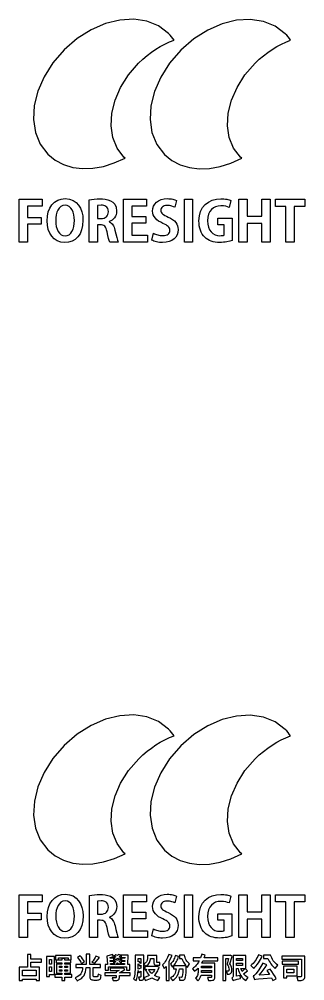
# Model space of a CAD drawing. Extents: x -180 to 158, y -77 to 92.
# Drawn here: x 113.1 to 158.1, y -67.5 to 83.9 of the extents above; entities that cross this region are included whole.
import ezdxf

# ---------------------------------------------------------------- set-up
doc = ezdxf.new("R2010")
doc.units = 0
doc.layers.add('LAYER_1', color=7, linetype='CONTINUOUS')

msp = doc.modelspace()

# ---------------------------------------------------------------- linework, layer by layer
at = {"layer": 'LAYER_1', "color": 250}
for points in [[(129.582, 62.2126), (128.4967, 63.6446), (127.8236, 65.3147), (127.553, 67.1636), (127.6756, 69.1319), (128.1818, 71.1601), (129.0621, 73.1888), (130.3071, 75.1588), (131.9071, 77.0106), (132.5552, 77.6246), (133.2231, 78.1935), (133.9083, 78.7167), (134.6082, 79.1941), (135.32, 79.6249), (136.0412, 80.009), (136.7691, 80.3457), (137.5012, 80.6347), (137.3023, 80.9094), (137.0924, 81.1741), (136.8699, 81.4299), (136.6335, 81.6779), (135.041, 82.8813), (133.1831, 83.6284), (131.126, 83.9296), (128.936, 83.7949), (126.6792, 83.2346), (124.4219, 82.259), (122.2304, 80.8782), (120.1709, 79.1025), (118.3913, 77.0435), (117.0071, 74.8531), (116.0285, 72.5974), (115.4661, 70.3425), (115.3302, 68.1545), (115.6311, 66.0995), (116.3792, 64.2436), (117.585, 62.6529), (118.7491, 61.7103), (120.0702, 61.0241), (121.5208, 60.59), (123.0735, 60.4037), (124.7008, 60.4609), (126.3754, 60.7573), (128.0699, 61.2884), (129.7568, 62.05), (129.582, 62.2126)], [(147.9408, 62.2079), (146.8548, 63.6394), (146.181, 65.3096), (145.9099, 67.1589), (146.0321, 69.1278), (146.5382, 71.1568), (147.4187, 73.1862), (148.6643, 75.1566), (150.2656, 77.0084), (150.9105, 77.6213), (151.5767, 78.189), (152.261, 78.7112), (152.9605, 79.1878), (153.6721, 79.6184), (154.3927, 80.0029), (155.1194, 80.3408), (155.8491, 80.632), (155.6578, 80.8977), (155.4556, 81.1546), (155.241, 81.4022), (155.0123, 81.6403), (153.4197, 82.8442), (151.5616, 83.5914), (149.5041, 83.8921), (147.3136, 83.7569), (145.0562, 83.196), (142.7983, 82.2198), (140.6059, 80.8388), (138.5454, 79.0633), (136.7673, 77.0069), (135.3841, 74.818), (134.4063, 72.5631), (133.8442, 70.3083), (133.7081, 68.12), (134.0084, 66.0646), (134.7555, 64.2084), (135.9596, 62.6176), (137.124, 61.6728), (138.4465, 60.9856), (139.8995, 60.5515), (141.455, 60.3661), (143.0852, 60.4248), (144.7623, 60.723), (146.4586, 61.2563), (148.1461, 62.0201), (147.9408, 62.2079)], [(113.086, 48.8418), (113.086, 55.5732), (116.7047, 55.5732), (116.7047, 54.489), (114.3869, 54.489), (114.3869, 52.7107), (116.5474, 52.7107), (116.5474, 51.6514), (114.3869, 51.6514), (114.3869, 48.8418), (113.086, 48.8418)], [(123.1361, 52.2919), (123.0815, 51.4658), (122.9231, 50.7479), (122.6695, 50.1388), (122.3288, 49.639), (121.9095, 49.2493), (121.42, 48.9702), (120.8685, 48.8023), (120.2634, 48.7462), (119.6319, 48.814), (119.0754, 49.0093), (118.5969, 49.3201), (118.1991, 49.7345), (117.8848, 50.2404), (117.6568, 50.8258), (117.518, 51.4788), (117.4711, 52.1873), (117.5225, 52.9148), (117.673, 53.5813), (117.9173, 54.1757), (118.2497, 54.6869), (118.6649, 55.1038), (119.1574, 55.4153), (119.7218, 55.6103), (120.3525, 55.6778), (121.0091, 55.6059), (121.5766, 55.401), (122.0552, 55.0795), (122.4457, 54.6576), (122.7485, 54.1516), (122.9642, 53.5778), (123.0932, 52.9525), (123.1361, 52.2919)], [(118.8318, 52.2119), (118.8318, 52.2119), (118.8559, 51.7289), (118.9278, 51.278), (119.0463, 50.8691), (119.2107, 50.5123), (119.42, 50.2174), (119.6732, 49.9944), (119.9695, 49.8533), (120.308, 49.8041), (120.6483, 49.8531), (120.9445, 49.9937), (121.1963, 50.2165), (121.4031, 50.5124), (121.5647, 50.8717), (121.6805, 51.2852), (121.7503, 51.7435), (121.7737, 52.2373), (121.7518, 52.6947), (121.6856, 53.1312), (121.5743, 53.5345), (121.4172, 53.8922), (121.2136, 54.192), (120.9628, 54.4214), (120.6639, 54.5681), (120.3164, 54.6198), (119.9604, 54.567), (119.655, 54.4174), (119.3994, 54.1838), (119.1924, 53.8794), (119.0332, 53.5169), (118.9206, 53.1096), (118.8538, 52.6702), (118.8318, 52.2119)], [(127.2833, 52.0191), (127.4515, 51.9377), (127.6012, 51.8313), (127.7336, 51.7005), (127.8499, 51.5458), (127.9514, 51.3677), (128.0393, 51.1666), (128.1149, 50.9432), (128.1792, 50.6979), (128.3201, 50.1071), (128.4521, 49.5655), (128.5726, 49.1261), (128.6788, 48.8418), (127.3437, 48.8418), (127.2604, 49.0582), (127.1576, 49.4061), (127.043, 49.8701), (126.9247, 50.4347), (126.8533, 50.7331), (126.77, 50.979), (126.6721, 51.1764), (126.5566, 51.329), (126.4205, 51.441), (126.261, 51.516), (126.0752, 51.5582), (125.8602, 51.5714), (125.4214, 51.5714), (125.4214, 48.8418), (124.1294, 48.8418), (124.1294, 55.4879), (124.498, 55.543), (124.9208, 55.5875), (125.3827, 55.6172), (125.8689, 55.628), (126.2241, 55.62), (126.6304, 55.5834), (127.0574, 55.4996), (127.4749, 55.3498), (127.8524, 55.1155), (128.1596, 54.7778), (128.3662, 54.3182), (128.4418, 53.7179), (128.418, 53.4203), (128.3497, 53.1448), (128.242, 52.8928), (128.0997, 52.6661), (127.9278, 52.4664), (127.7311, 52.2953), (127.5146, 52.1545), (127.2833, 52.0456), (127.2833, 52.0191)], [(125.9561, 52.5367), (125.9561, 52.5367), (126.2189, 52.5563), (126.4526, 52.6135), (126.6555, 52.7057), (126.8257, 52.8305), (126.9613, 52.9852), (127.0604, 53.1675), (127.1213, 53.3748), (127.142, 53.6046), (127.1132, 53.8981), (127.0331, 54.1321), (126.9114, 54.3129), (126.7579, 54.4468), (126.582, 54.54), (126.3935, 54.5988), (126.2021, 54.6295), (126.0173, 54.6383), (125.4214, 54.5856), (125.4214, 52.5367), (125.9561, 52.5367)], [(133.3005, 48.8418), (129.5251, 48.8418), (129.5251, 55.5732), (133.1623, 55.5732), (133.1623, 54.489), (130.8232, 54.489), (130.8232, 52.859), (133.0288, 52.859), (133.0288, 51.7996), (130.8232, 51.7996), (130.8232, 49.9285), (133.3005, 49.9285), (133.3005, 48.8418)], [(137.5978, 54.3041), (137.3873, 54.4015), (137.1142, 54.4955), (136.9553, 54.535), (136.7821, 54.5663), (136.595, 54.5869), (136.3946, 54.5943), (136.1548, 54.5777), (135.9498, 54.5307), (135.7787, 54.4575), (135.6407, 54.3625), (135.5349, 54.25), (135.4604, 54.1242), (135.4163, 53.9893), (135.4018, 53.8498), (135.4178, 53.6806), (135.4669, 53.5312), (135.551, 53.3967), (135.6719, 53.2722), (135.8314, 53.1526), (136.0314, 53.033), (136.2738, 52.9084), (136.5602, 52.7738), (136.9375, 52.5863), (137.2603, 52.3842), (137.5299, 52.1661), (137.7477, 51.9306), (137.9148, 51.6762), (138.0325, 51.4014), (138.1022, 51.1048), (138.1252, 50.785), (138.084, 50.3608), (137.9621, 49.9727), (137.7618, 49.627), (137.4853, 49.3301), (137.1351, 49.0881), (136.7134, 48.9075), (136.2227, 48.7946), (135.6652, 48.7555), (135.415, 48.7637), (135.1684, 48.7869), (134.9297, 48.8232), (134.7033, 48.8706), (134.4933, 48.9271), (134.3043, 48.9907), (134.1403, 49.0595), (134.0059, 49.1315), (134.2588, 50.2162), (134.4001, 50.1396), (134.5585, 50.0687), (134.7313, 50.0047), (134.9159, 49.9492), (135.1094, 49.9036), (135.3094, 49.8692), (135.5131, 49.8475), (135.7179, 49.84), (135.9717, 49.8556), (136.1931, 49.9009), (136.3817, 49.974), (136.5371, 50.0726), (136.6586, 50.1946), (136.746, 50.338), (136.7988, 50.5007), (136.8165, 50.6805), (136.801, 50.8526), (136.7538, 51.009), (136.6738, 51.1525), (136.5598, 51.2859), (136.4107, 51.4118), (136.2254, 51.533), (136.0028, 51.6523), (135.7417, 51.7723), (135.3791, 51.9462), (135.0554, 52.1386), (134.7735, 52.3502), (134.5363, 52.5815), (134.3467, 52.8333), (134.2077, 53.1062), (134.1222, 53.4009), (134.093, 53.7179), (134.1332, 54.1188), (134.2515, 54.4888), (134.4448, 54.8208), (134.7097, 55.1081), (135.043, 55.3436), (135.4413, 55.5203), (135.9015, 55.6315), (136.4202, 55.6701), (136.6539, 55.6635), (136.8731, 55.6446), (137.0775, 55.6152), (137.267, 55.5767), (137.5998, 55.4791), (137.8698, 55.3646), (137.5978, 54.3041)], [(139.1189, 55.5732), (140.4177, 55.5732), (140.4177, 48.8418), (139.1189, 48.8418), (139.1189, 55.5732)], [(146.6196, 49.1039), (146.2601, 48.9889), (145.7968, 48.882), (145.5371, 48.8378), (145.2644, 48.8031), (144.983, 48.7805), (144.6973, 48.7724), (144.3232, 48.7848), (143.9719, 48.8223), (143.6429, 48.8853), (143.3358, 48.9742), (143.05, 49.0892), (142.7852, 49.231), (142.5409, 49.3997), (142.3167, 49.5959), (142.1109, 49.825), (141.9291, 50.0846), (141.7723, 50.3724), (141.6417, 50.686), (141.5383, 51.023), (141.4631, 51.3811), (141.4172, 51.758), (141.4017, 52.1512), (141.4708, 52.9549), (141.6697, 53.6574), (141.9853, 54.257), (142.405, 54.7517), (142.9156, 55.1397), (143.5045, 55.4191), (144.1587, 55.5881), (144.8653, 55.6449), (145.116, 55.6393), (145.3547, 55.6234), (145.5798, 55.598), (145.7897, 55.5641), (145.9828, 55.5229), (146.1575, 55.4752), (146.3122, 55.4221), (146.4453, 55.3646), (146.1725, 54.2962), (145.9256, 54.3937), (145.6359, 54.472), (145.2914, 54.5241), (144.8802, 54.543), (144.4441, 54.5081), (144.0424, 54.4021), (143.6825, 54.2233), (143.3717, 53.9701), (143.1173, 53.6406), (142.9265, 53.2331), (142.8067, 52.746), (142.7651, 52.1774), (142.8031, 51.6292), (142.9128, 51.1535), (143.0877, 50.7505), (143.3213, 50.4204), (143.607, 50.1633), (143.9385, 49.9794), (144.3093, 49.869), (144.7127, 49.8321), (144.936, 49.8397), (145.1246, 49.8603), (145.2747, 49.891), (145.3828, 49.9285), (145.3828, 51.5714), (144.4072, 51.5714), (144.4072, 52.5982), (146.6196, 52.5982), (146.6196, 49.1039)], [(152.6192, 48.8418), (151.3196, 48.8418), (151.3196, 51.7401), (149.0165, 51.7401), (149.0165, 48.8418), (147.7184, 48.8418), (147.7184, 55.5732), (149.0165, 55.5732), (149.0165, 52.8876), (151.3196, 52.8876), (151.3196, 55.5732), (152.6192, 55.5732), (152.6192, 48.8418)], [(158.0859, 54.4532), (156.4169, 54.4532), (156.4169, 48.8418), (155.1157, 48.8418), (155.1157, 54.4532), (153.4559, 54.4532), (153.4559, 55.5732), (158.0859, 55.5732), (158.0859, 54.4532)], [(129.5858, -47.3546), (128.501, -45.9232), (127.8281, -44.2538), (127.5577, -42.4057), (127.6803, -40.4383), (128.1863, -38.4109), (129.0662, -36.383), (130.3106, -34.4138), (131.9099, -32.5628), (132.5577, -31.9491), (133.2254, -31.3805), (133.9103, -30.8574), (134.6098, -30.3803), (135.3214, -29.9496), (136.0423, -29.5657), (136.7699, -29.2292), (137.5016, -28.9403), (137.3028, -28.6657), (137.093, -28.4011), (136.8706, -28.1454), (136.6344, -27.8975), (135.0426, -26.6946), (133.1854, -25.9478), (131.1292, -25.6468), (128.9401, -25.7814), (126.6843, -26.3414), (124.428, -27.3166), (122.2374, -28.6968), (120.1788, -30.4718), (118.3999, -32.5299), (117.0163, -34.7194), (116.0382, -36.9742), (115.476, -39.2282), (115.3401, -41.4153), (115.6409, -43.4694), (116.3887, -45.3245), (117.594, -46.9145), (118.7576, -47.8567), (120.0781, -48.5426), (121.528, -48.9765), (123.08, -49.1627), (124.7067, -49.1055), (126.3806, -48.8093), (128.0744, -48.2784), (129.7606, -47.5171), (129.5858, -47.3546)], [(147.9368, -47.3593), (146.8513, -45.9284), (146.1777, -44.2589), (145.9067, -42.4103), (146.0289, -40.4423), (146.5348, -38.4142), (147.4149, -36.3856), (148.66, -34.416), (150.2606, -32.565), (150.9052, -31.9524), (151.5711, -31.385), (152.2551, -30.8629), (152.9543, -30.3865), (153.6656, -29.9561), (154.3859, -29.5718), (155.1123, -29.2341), (155.8417, -28.943), (155.6505, -28.6774), (155.4484, -28.4206), (155.2338, -28.173), (155.0052, -27.935), (153.4133, -26.7316), (151.556, -25.9848), (149.4994, -25.6842), (147.3098, -25.8194), (145.0534, -26.3801), (142.7964, -27.3558), (140.605, -28.7362), (138.5454, -30.511), (136.768, -32.5665), (135.3855, -34.7545), (134.4081, -37.0085), (133.8462, -39.2623), (133.7102, -41.4497), (134.0104, -43.5042), (134.7571, -45.3596), (135.9607, -46.9497), (137.1246, -47.8941), (138.4466, -48.581), (139.8989, -49.0149), (141.4537, -49.2002), (143.0832, -49.1416), (144.7596, -48.8435), (146.4552, -48.3105), (148.142, -47.547), (147.9368, -47.3593)], [(113.0968, -60.7197), (113.0968, -53.9911), (116.714, -53.9911), (116.714, -55.0749), (114.3972, -55.0749), (114.3972, -56.8524), (116.5568, -56.8524), (116.5568, -57.9113), (114.3972, -57.9113), (114.3972, -60.7197), (113.0968, -60.7197)], [(123.1427, -57.2711), (123.0881, -58.0969), (122.9298, -58.8145), (122.6763, -59.4233), (122.3357, -59.9228), (121.9166, -60.3123), (121.4272, -60.5913), (120.8759, -60.7591), (120.2711, -60.8152), (119.6399, -60.7475), (119.0837, -60.5522), (118.6054, -60.2416), (118.2077, -59.8274), (117.8935, -59.3217), (117.6657, -58.7365), (117.5269, -58.0838), (117.48, -57.3756), (117.5314, -56.6484), (117.6819, -55.9822), (117.926, -55.3881), (118.2583, -54.8771), (118.6734, -54.4604), (119.1657, -54.149), (119.7298, -53.9541), (120.3603, -53.8866), (121.0167, -53.9585), (121.5838, -54.1632), (122.0623, -54.4846), (122.4526, -54.9064), (122.7553, -55.4122), (122.9709, -55.9857), (123.0998, -56.6108), (123.1427, -57.2711)], [(127.2881, -57.5437), (127.4562, -57.6251), (127.6059, -57.7315), (127.7382, -57.8622), (127.8545, -58.0169), (127.956, -58.1949), (128.0438, -58.3959), (128.1193, -58.6192), (128.1836, -58.8644), (128.3244, -59.4549), (128.4564, -59.9963), (128.5768, -60.4355), (128.683, -60.7197), (127.3485, -60.7197), (127.2652, -60.5034), (127.1624, -60.1556), (127.048, -59.6918), (126.9297, -59.1274), (126.8583, -58.8291), (126.7751, -58.5833), (126.6772, -58.3861), (126.5617, -58.2335), (126.4257, -58.1217), (126.2663, -58.0466), (126.0805, -58.0045), (125.8656, -57.9913), (125.427, -57.9913), (125.427, -60.7197), (124.1356, -60.7197), (124.1356, -54.0764), (124.504, -54.0213), (124.9266, -53.9768), (125.3884, -53.9471), (125.8743, -53.9363), (126.2293, -53.9443), (126.6355, -53.9809), (127.0623, -54.0647), (127.4796, -54.2144), (127.8569, -54.4486), (128.164, -54.7861), (128.3705, -55.2456), (128.4461, -55.8456), (128.4223, -56.143), (128.3541, -56.4185), (128.2464, -56.6704), (128.1042, -56.897), (127.9323, -57.0966), (127.7357, -57.2676), (127.5194, -57.4084), (127.2881, -57.5172), (127.2881, -57.5437)], [(133.3028, -60.7197), (129.5289, -60.7197), (129.5289, -53.9911), (133.1646, -53.9911), (133.1646, -55.0749), (130.8265, -55.0749), (130.8265, -56.7042), (133.0311, -56.7042), (133.0311, -57.7631), (130.8265, -57.7631), (130.8265, -59.6334), (133.3028, -59.6334), (133.3028, -60.7197)], [(137.5982, -55.2597), (137.3878, -55.1623), (137.1148, -55.0684), (136.9559, -55.0289), (136.7828, -54.9976), (136.5958, -54.977), (136.3955, -54.9696), (136.1558, -54.9862), (135.9509, -55.0332), (135.7799, -55.1063), (135.642, -55.2013), (135.5362, -55.3138), (135.4617, -55.4395), (135.4177, -55.5743), (135.4032, -55.7138), (135.4192, -55.883), (135.4682, -56.0323), (135.5523, -56.1667), (135.6731, -56.2912), (135.8326, -56.4108), (136.0325, -56.5303), (136.2747, -56.6549), (136.561, -56.7894), (136.9382, -56.9768), (137.2609, -57.1788), (137.5304, -57.3968), (137.748, -57.6322), (137.915, -57.8865), (138.0328, -58.1612), (138.1025, -58.4576), (138.1254, -58.7773), (138.0843, -59.2013), (137.9624, -59.5893), (137.7621, -59.9348), (137.4858, -60.2316), (137.1357, -60.4734), (136.7143, -60.6539), (136.2238, -60.7669), (135.6665, -60.8059), (135.4164, -60.7977), (135.1699, -60.7745), (134.9313, -60.7382), (134.7049, -60.6909), (134.4951, -60.6344), (134.3061, -60.5708), (134.1423, -60.502), (134.0079, -60.4301), (134.2606, -59.3458), (134.4019, -59.4224), (134.5602, -59.4933), (134.733, -59.5573), (134.9174, -59.6128), (135.1109, -59.6584), (135.3108, -59.6927), (135.5144, -59.7144), (135.7191, -59.7219), (135.9728, -59.7063), (136.1941, -59.661), (136.3826, -59.588), (136.5379, -59.4895), (136.6594, -59.3675), (136.7468, -59.2241), (136.7995, -59.0615), (136.8172, -58.8818), (136.8017, -58.7098), (136.7545, -58.5534), (136.6745, -58.41), (136.5606, -58.2767), (136.4116, -58.1508), (136.2264, -58.0296), (136.0038, -57.9104), (135.7429, -57.7904), (135.3804, -57.6166), (135.0569, -57.4243), (134.7751, -57.2128), (134.538, -56.9815), (134.3485, -56.7298), (134.2096, -56.457), (134.124, -56.1625), (134.0949, -55.8456), (134.1351, -55.4449), (134.2534, -55.0751), (134.4466, -54.7432), (134.7114, -54.4561), (135.0445, -54.2207), (135.4427, -54.044), (135.9026, -53.9329), (136.4211, -53.8943), (136.6547, -53.9009), (136.8738, -53.9198), (137.0781, -53.9492), (137.2675, -53.9876), (137.6002, -54.0852), (137.8701, -54.1997), (137.5982, -55.2597)], [(139.1187, -53.9911), (140.4169, -53.9911), (140.4169, -60.7197), (139.1187, -60.7197), (139.1187, -53.9911)], [(146.6162, -60.4577), (146.2568, -60.5726), (145.7938, -60.6795), (145.5341, -60.7236), (145.2615, -60.7583), (144.9803, -60.7809), (144.6947, -60.789), (144.3208, -60.7766), (143.9696, -60.7391), (143.6407, -60.6762), (143.3337, -60.5874), (143.0481, -60.4723), (142.7834, -60.3307), (142.5392, -60.162), (142.3151, -59.9659), (142.1094, -59.7369), (141.9277, -59.4774), (141.771, -59.1897), (141.6405, -58.8763), (141.5371, -58.5394), (141.4619, -58.1814), (141.416, -57.8047), (141.4005, -57.4116), (141.4696, -56.6083), (141.6684, -55.9061), (141.9839, -55.3068), (142.4033, -54.8123), (142.9138, -54.4244), (143.5024, -54.1451), (144.1563, -53.9761), (144.8626, -53.9194), (145.1132, -53.925), (145.3518, -53.9409), (145.5768, -53.9663), (145.7866, -54.0002), (145.9796, -54.0414), (146.1542, -54.0891), (146.3088, -54.1422), (146.4419, -54.1997), (146.1692, -55.2676), (145.9223, -55.1701), (145.6328, -55.0918), (145.2885, -55.0398), (144.8775, -55.0209), (144.4416, -55.0558), (144.0401, -55.1618), (143.6803, -55.3404), (143.3697, -55.5936), (143.1153, -55.9229), (142.9246, -56.3302), (142.8048, -56.8171), (142.7633, -57.3854), (142.8013, -57.9334), (142.9109, -58.409), (143.0857, -58.8118), (143.3192, -59.1418), (143.6049, -59.3988), (143.9362, -59.5826), (144.3067, -59.693), (144.71, -59.7298), (144.9333, -59.7222), (145.1218, -59.7016), (145.2718, -59.6709), (145.3799, -59.6334), (145.3799, -57.9913), (144.4047, -57.9913), (144.4047, -56.9649), (146.6162, -56.9649), (146.6162, -60.4577)], [(152.6132, -60.7197), (151.3141, -60.7197), (151.3141, -57.8227), (149.012, -57.8227), (149.012, -60.7197), (147.7145, -60.7197), (147.7145, -53.9911), (149.012, -53.9911), (149.012, -56.6756), (151.3141, -56.6756), (151.3141, -53.9911), (152.6132, -53.9911), (152.6132, -60.7197)], [(158.0775, -55.1106), (156.4092, -55.1106), (156.4092, -60.7197), (155.1086, -60.7197), (155.1086, -55.1106), (153.4495, -55.1106), (153.4495, -53.9911), (158.0775, -53.9911), (158.0775, -55.1106)], [(118.8402, -57.351), (118.8402, -57.351), (118.8643, -57.8338), (118.9361, -58.2846), (119.0546, -58.6933), (119.2189, -59.05), (119.4281, -59.3447), (119.6813, -59.5676), (119.9775, -59.7086), (120.3158, -59.7578), (120.656, -59.7089), (120.952, -59.5683), (121.2037, -59.3455), (121.4104, -59.0499), (121.5719, -58.6907), (121.6878, -58.2773), (121.7575, -57.8192), (121.7809, -57.3256), (121.759, -56.8684), (121.6928, -56.4321), (121.5815, -56.029), (121.4245, -55.6714), (121.221, -55.3718), (120.9703, -55.1425), (120.6715, -54.9958), (120.3241, -54.9442), (119.9683, -54.9969), (119.6631, -55.1465), (119.4075, -55.38), (119.2007, -55.6843), (119.0415, -56.0466), (118.929, -56.4538), (118.8622, -56.8929), (118.8402, -57.351)], [(125.9614, -57.0263), (125.9614, -57.0263), (126.2241, -57.0067), (126.4577, -56.9495), (126.6606, -56.8574), (126.8307, -56.7327), (126.9662, -56.578), (127.0654, -56.3958), (127.1262, -56.1886), (127.1469, -55.9589), (127.1181, -55.6655), (127.038, -55.4316), (126.9164, -55.2509), (126.7629, -55.1171), (126.5871, -55.0239), (126.3987, -54.9651), (126.2074, -54.9344), (126.0227, -54.9256), (125.427, -54.9783), (125.427, -57.0263), (125.9614, -57.0263)], [(116.6109, -64.5918), (116.6109, -64.0965), (114.917, -64.0965), (114.917, -63.3623), (114.373, -63.3623), (114.373, -65.3569), (113.086, -65.3569), (113.086, -67.4754), (113.6034, -67.4754), (113.6034, -67.2543), (115.7529, -67.2543), (115.7529, -67.4621), (116.2969, -67.4621), (116.2969, -65.3569), (114.917, -65.3569), (114.917, -64.5918), (116.6109, -64.5918)], [(119.253, -63.9284), (120.7921, -63.9284), (120.7921, -64.2203), (121.2875, -64.2203), (121.2875, -63.5259), (118.7842, -63.5259), (118.7842, -64.2203), (119.253, -64.2203), (119.253, -63.9284)], [(124.9203, -66.9005), (124.8299, -66.8952), (124.7777, -66.8717), (124.7536, -66.8184), (124.7478, -66.7235), (124.7478, -65.4542), (125.8933, -65.4542), (125.8933, -64.9412), (124.2171, -64.9412), (124.2171, -63.3446), (123.6598, -63.3446), (123.6598, -64.9412), (121.988, -64.9412), (121.988, -65.4542), (123.0716, -65.4542), (123.0428, -65.7167), (122.997, -65.963), (122.9257, -66.1922), (122.8201, -66.4034), (122.6715, -66.5958), (122.4714, -66.7684), (122.2111, -66.9203), (121.8819, -67.0508), (121.9766, -67.1469), (122.0687, -67.2653), (122.1493, -67.3904), (122.2092, -67.5064), (122.5866, -67.3377), (122.8888, -67.141), (123.1248, -66.9177), (123.3038, -66.6694), (123.4346, -66.3974), (123.5264, -66.1032), (123.5881, -65.7884), (123.6288, -65.4542), (124.2082, -65.4542), (124.2082, -66.728), (124.2145, -66.9044), (124.2355, -67.0501), (124.2742, -67.1675), (124.3337, -67.2587), (124.417, -67.3258), (124.5273, -67.371), (124.6675, -67.3966), (124.8407, -67.4046), (125.3935, -67.4046), (125.5309, -67.3967), (125.6461, -67.371), (125.7412, -67.3248), (125.8186, -67.2554), (125.8804, -67.1597), (125.929, -67.0352), (125.9664, -66.879), (125.995, -66.6882), (125.5085, -66.4847), (125.4923, -66.6989), (125.4648, -66.8253), (125.4444, -66.8622), (125.4183, -66.8853), (125.3854, -66.8971), (125.3448, -66.9005), (124.9203, -66.9005)], [(123.3546, -64.4989), (123.2285, -64.2921), (123.0622, -64.0583), (122.8751, -63.8204), (122.6868, -63.6011), (122.2666, -63.8444), (122.45, -64.0785), (122.6293, -64.3276), (122.7854, -64.5683), (122.8991, -64.7776), (123.3546, -64.4989)], [(127.1422, -65.3216), (129.9816, -65.3216), (129.9816, -65.8479), (130.5035, -65.8479), (130.5035, -64.9412), (130.1762, -64.9412), (130.2691, -63.5038), (129.159, -63.5038), (129.159, -63.8355), (129.7561, -63.8355), (129.7472, -63.9815), (129.1855, -63.9815), (129.1855, -64.3088), (129.7251, -64.3088), (129.7163, -64.4591), (129.1634, -64.4591), (129.1634, -64.7864), (129.6853, -64.7864), (129.6676, -64.9412), (128.2346, -64.9412), (128.5929, -64.7112), (128.8494, -64.9279), (129.1103, -64.698), (128.845, -64.4945), (129.0794, -64.2291), (128.7344, -64.1274), (128.5575, -64.3132), (128.2833, -64.1628), (128.04, -64.3707), (128.2877, -64.5166), (127.9781, -64.6847), (127.9781, -64.4591), (127.4341, -64.4591), (127.4253, -64.3088), (127.9693, -64.3088), (127.9693, -63.9815), (127.4076, -63.9815), (127.3988, -63.8532), (128.0002, -63.6852), (127.788, -63.38), (126.8946, -63.6277), (126.9742, -64.9412), (126.6425, -64.9412), (126.6425, -65.8479), (127.1422, -65.8479), (127.1422, -65.3216)], [(129.0838, -63.9063), (128.8538, -63.7294), (129.075, -63.4861), (128.73, -63.3844), (128.5708, -63.5613), (128.301, -63.4198), (128.0666, -63.6232), (128.3054, -63.7559), (127.9693, -63.9284), (128.2435, -64.1628), (128.6017, -63.9417), (128.8317, -64.1274), (129.0838, -63.9063)], [(134.7953, -65.2464), (134.698, -65.2685), (132.898, -65.2685), (132.898, -65.7594), (133.2164, -65.7594), (132.9997, -65.8257), (133.1174, -66.0637), (133.2512, -66.2868), (133.4008, -66.495), (133.5658, -66.6882), (133.3769, -66.7851), (133.176, -66.8701), (132.9644, -66.9425), (132.7432, -67.0022), (132.7476, -66.9005), (132.7476, -64.8793), (133.0527, -65.2066), (133.2495, -65.0872), (133.4077, -64.9534), (133.5312, -64.8079), (133.6238, -64.6537), (133.6893, -64.4938), (133.7313, -64.3309), (133.7538, -64.168), (133.7604, -64.008), (133.7604, -64.0036), (134.2778, -64.0036), (134.2778, -64.4768), (134.2822, -64.6246), (134.2975, -64.7499), (134.3266, -64.8537), (134.3724, -64.9368), (134.4379, -64.9999), (134.526, -65.044), (134.6397, -65.0699), (134.782, -65.0783), (135.0076, -65.0783), (135.2597, -65.0518), (135.2199, -64.6316), (135.0032, -64.6626), (134.8307, -64.6626), (134.7986, -64.653), (134.7798, -64.6222), (134.771, -64.5674), (134.7688, -64.4857), (134.7688, -63.5171), (133.2827, -63.5171), (133.2827, -63.9903), (133.2793, -64.0993), (133.2663, -64.21), (133.2393, -64.321), (133.1943, -64.4309), (133.1268, -64.5386), (133.0327, -64.6427), (132.9077, -64.742), (132.7476, -64.8351), (132.7476, -63.5127), (131.3544, -63.5127), (131.3544, -65.1181), (131.3487, -65.6365), (131.3191, -66.1972), (131.2892, -66.4781), (131.2462, -66.7513), (131.1877, -67.0105), (131.1112, -67.2498), (131.5313, -67.4887), (131.6407, -67.1369), (131.7199, -66.744), (131.7733, -66.3288), (131.8055, -65.9098), (131.9338, -66.2282), (132.2744, -66.0115), (132.2744, -66.8916), (132.208, -66.9624), (131.8896, -66.958), (132.0223, -67.4489), (132.2002, -67.4455), (132.3507, -67.4318), (132.4763, -67.4022), (132.5795, -67.3516), (132.648, -67.2942), (132.6962, -67.2211), (132.7269, -67.1314), (132.7432, -67.0243), (133.0041, -67.4621), (133.2661, -67.3765), (133.5144, -67.2781), (133.7485, -67.1655), (133.9682, -67.0376), (134.179, -67.1726), (134.4072, -67.2919), (134.6536, -67.3945), (134.9191, -67.4798), (135.2553, -67.0243), (135.0216, -66.9613), (134.7992, -66.8855), (134.5891, -66.7973), (134.3928, -66.697), (134.515, -66.5665), (134.6294, -66.4269), (134.7355, -66.2776), (134.8329, -66.1182), (134.9211, -65.9482), (134.9999, -65.7672), (135.0686, -65.5747), (135.127, -65.3702), (134.7953, -65.2464)], [(136.6679, -63.3711), (136.5774, -63.6076), (136.473, -63.8411), (136.3566, -64.0689), (136.23, -64.2883), (136.0951, -64.4967), (135.9539, -64.6915), (135.808, -64.8701), (135.6595, -65.0297), (135.9425, -65.5781), (136.2212, -65.2508), (136.2212, -67.4798), (136.7386, -67.4798), (136.7386, -64.4503), (137.1632, -63.5304), (136.6679, -63.3711)], [(138.3175, -63.4861), (138.3175, -63.9903), (138.7112, -63.9903), (138.8351, -64.2964), (138.9859, -64.5979), (139.1608, -64.8853), (139.3569, -65.1491), (137.433, -65.1491), (137.5573, -64.9984), (137.6746, -64.8358), (137.7844, -64.6628), (137.8863, -64.4807), (137.9799, -64.2909), (138.0649, -64.0949), (138.1407, -63.894), (138.207, -63.6896), (137.6895, -63.5569), (137.6272, -63.7536), (137.5534, -63.9445), (137.4688, -64.1281), (137.3738, -64.3027), (137.2691, -64.4667), (137.1553, -64.6185), (137.0328, -64.7566), (136.9023, -64.8793), (137.2251, -65.3658), (137.4065, -65.18), (137.4065, -65.6356), (137.8134, -65.6356), (137.7735, -65.8873), (137.7159, -66.1184), (137.6391, -66.3289), (137.5414, -66.519), (137.4213, -66.6888), (137.2772, -66.8384), (137.1077, -66.9679), (136.9111, -67.0774), (137.2605, -67.4666), (137.487, -67.3202), (137.6833, -67.1525), (137.8512, -66.9622), (137.9925, -66.7484), (138.1089, -66.5099), (138.2021, -66.2457), (138.2741, -65.9546), (138.3264, -65.6356), (138.8836, -65.6356), (138.8526, -66.1881), (138.8178, -66.5699), (138.7773, -66.8073), (138.7288, -66.927), (138.5917, -66.9889), (138.2291, -66.9712), (138.2804, -67.0794), (138.3209, -67.2034), (138.3497, -67.3307), (138.3662, -67.4489), (138.8615, -67.4312), (138.9548, -67.4103), (139.0373, -67.3765), (139.1116, -67.3236), (139.18, -67.2454), (139.2245, -67.1697), (139.2626, -67.0586), (139.2951, -66.907), (139.3232, -66.7097), (139.3696, -66.1577), (139.4099, -65.3614), (139.4144, -65.2154), (139.5869, -65.3923), (139.9097, -64.8306), (139.7699, -64.7121), (139.6397, -64.5739), (139.52, -64.4189), (139.4116, -64.2496), (139.3154, -64.069), (139.2324, -63.8797), (139.1634, -63.6845), (139.1092, -63.4861), (138.3175, -63.4861)], [(144.405, -64.3839), (144.405, -63.8886), (142.2467, -63.8886), (142.3882, -63.4773), (141.8442, -63.3535), (141.6673, -63.8886), (140.482, -63.8886), (140.482, -64.3839), (141.4417, -64.3839), (141.3395, -64.5657), (141.2286, -64.7422), (141.109, -64.912), (140.9807, -65.0739), (140.8436, -65.2267), (140.6979, -65.3691), (140.5435, -65.4999), (140.3803, -65.6179), (140.7253, -66.0248), (141.2737, -65.5427), (141.2737, -65.9009), (141.2716, -66.0576), (141.2629, -66.2178), (141.2438, -66.379), (141.2107, -66.5389), (141.1597, -66.695), (141.0871, -66.8451), (140.9893, -66.9866), (140.8624, -67.1172), (141.2427, -67.5196), (141.3394, -67.4306), (141.4245, -67.3336), (141.4987, -67.2295), (141.5628, -67.1194), (141.6638, -66.8852), (141.7336, -66.6395), (143.3966, -66.6395), (143.3966, -66.9049), (143.3913, -66.9442), (143.3739, -66.9707), (143.3425, -66.9863), (143.2949, -66.9933), (142.7376, -66.9801), (142.8968, -67.4887), (143.146, -67.4867), (143.3578, -67.476), (143.5349, -67.4495), (143.6796, -67.4002), (143.7416, -67.3673), (143.7921, -67.328), (143.8321, -67.2815), (143.8626, -67.2272), (143.8992, -67.0923), (143.9096, -66.9181), (143.9096, -64.7333), (141.8531, -64.7333), (142.03, -64.3839), (144.405, -64.3839)], [(146.3218, -63.5082), (146.251, -63.5304), (145.1984, -63.5304), (145.1984, -67.4798), (145.6584, -67.4798), (145.6584, -63.9992), (146.0874, -63.9992), (145.8353, -64.9191), (145.921, -65.0339), (145.99, -65.1457), (146.044, -65.2541), (146.0846, -65.3586), (146.132, -65.5541), (146.1449, -65.7284), (146.1399, -65.8159), (146.125, -65.8904), (146.1001, -65.9493), (146.0652, -65.9894), (145.9458, -66.0248), (145.7557, -66.0203), (145.8706, -66.4715), (146.1581, -66.4626), (146.4058, -66.3653), (146.455, -66.3216), (146.4966, -66.2698), (146.5309, -66.21), (146.5584, -66.142), (146.5936, -65.9809), (146.6048, -65.7859), (146.5924, -65.5806), (146.5451, -65.3575), (146.5037, -65.2399), (146.4481, -65.1186), (146.3763, -64.9939), (146.2864, -64.866), (146.6667, -63.7073), (146.3218, -63.5082)], [(148.71, -65.609), (148.2058, -66.0469), (148.0289, -65.5648), (148.794, -65.5648), (148.794, -63.5348), (146.795, -63.5348), (146.795, -66.7059), (146.7763, -66.8456), (146.7281, -66.9546), (146.6625, -67.0355), (146.5915, -67.0906), (146.8171, -67.5019), (146.9175, -67.4498), (147.0996, -67.3831), (147.4235, -67.2874), (147.9493, -67.1481), (147.9272, -66.6705), (147.3124, -66.8076), (147.3124, -65.5648), (147.5778, -65.5648), (147.6629, -65.8809), (147.7636, -66.178), (147.8816, -66.4546), (148.019, -66.7091), (148.1775, -66.94), (148.359, -67.1457), (148.5654, -67.3247), (148.7985, -67.4754), (149.1479, -67.0199), (148.9389, -66.9068), (148.7498, -66.7683), (148.5806, -66.6075), (148.4314, -66.4272), (149.0506, -65.9805), (148.71, -65.609)], [(150.7816, -63.4552), (150.6732, -63.6952), (150.5483, -63.9323), (150.4094, -64.1636), (150.2587, -64.3862), (150.0984, -64.5972), (149.9308, -64.7936), (149.7583, -64.9727), (149.5831, -65.1314), (150.0519, -65.5825), (150.2324, -65.3957), (150.4139, -65.1859), (150.5937, -64.9567), (150.7689, -64.7118), (150.9369, -64.4546), (151.0949, -64.1887), (151.2401, -63.9178), (151.3698, -63.6453), (150.7816, -63.4552)], [(151.5777, -63.464), (151.5777, -64.008), (152.2853, -64.008), (152.385, -64.2269), (152.4979, -64.4441), (152.6237, -64.6571), (152.7619, -64.8632), (152.9121, -65.0601), (153.0739, -65.245), (153.247, -65.4156), (153.4308, -65.5692), (153.8289, -65.0385), (153.6317, -64.901), (153.4485, -64.7396), (153.2803, -64.5578), (153.1279, -64.3591), (152.992, -64.1468), (152.8736, -63.9246), (152.7733, -63.6958), (152.6922, -63.464), (151.5777, -63.464)], [(118.6604, -63.7161), (117.3999, -63.7161), (117.3999, -66.8651), (117.8599, -66.8651), (117.8599, -66.5245), (118.6604, -66.5245), (118.6604, -63.7161)], [(118.196, -64.1716), (118.196, -64.8793), (117.8599, -64.8793), (117.8599, -64.1716), (118.196, -64.1716)], [(121.3715, -66.5289), (120.2747, -66.5289), (120.2747, -66.3432), (121.1459, -66.3432), (121.1459, -64.8837), (120.2747, -64.8837), (120.2747, -64.7024), (121.199, -64.7024), (121.199, -64.2911), (120.2747, -64.2911), (120.2747, -63.9992), (119.7837, -63.9992), (119.7837, -64.2911), (118.908, -64.2911), (118.908, -64.7024), (119.7837, -64.7024), (119.7837, -64.8837), (118.9655, -64.8837), (118.9655, -66.3432), (119.7837, -66.3432), (119.7837, -66.5289), (118.6913, -66.5289), (118.6913, -66.958), (119.7837, -66.958), (119.7837, -67.4887), (120.2747, -67.4887), (120.2747, -66.958), (121.3715, -66.958), (121.3715, -66.5289)], [(125.1724, -63.6277), (125.0431, -63.8702), (124.8849, -64.1252), (124.7133, -64.3703), (124.5443, -64.583), (125.0043, -64.7731), (125.7296, -63.8311), (125.1724, -63.6277)], [(127.4518, -64.7864), (127.9781, -64.7864), (127.9781, -64.7378), (128.1772, -64.9412), (127.4607, -64.9412), (127.4518, -64.7864)], [(131.8277, -64.8704), (132.0974, -65.2066), (132.2744, -65.065), (132.2744, -65.5471), (131.8144, -65.7152), (131.8277, -65.1137), (131.8277, -64.8704)], [(132.2744, -63.9859), (132.2744, -64.7776), (131.9515, -64.4459), (131.8277, -64.5343), (131.8277, -63.9859), (132.2744, -63.9859)], [(148.2854, -63.9859), (148.2854, -64.3309), (147.3124, -64.3309), (147.3124, -63.9859), (148.2854, -63.9859)], [(147.3124, -64.7554), (148.2854, -64.7554), (148.2854, -65.1093), (147.3124, -65.1093), (147.3124, -64.7554)], [(152.0952, -65.9098), (152.5197, -66.5555), (150.8966, -66.6616), (151.2163, -66.2836), (151.5268, -65.8727), (151.8208, -65.4395), (152.0907, -64.9943), (151.476, -64.7378), (151.3366, -65.0128), (151.1847, -65.2827), (151.0272, -65.5406), (150.8707, -65.7799), (150.5873, -66.1751), (150.388, -66.414), (150.2648, -66.5458), (150.1553, -66.649), (150.0515, -66.7231), (149.9457, -66.7678), (150.1624, -67.3295), (150.3681, -67.2767), (150.7695, -67.2255), (151.5307, -67.1578), (152.8161, -67.0553), (153.046, -67.4887), (153.59, -67.2012), (153.3955, -66.8577), (153.1522, -66.4665), (152.8822, -66.0612), (152.6082, -65.6754), (152.0952, -65.9098)], [(158.0853, -63.6232), (154.4587, -63.6232), (154.4587, -64.123), (157.5457, -64.123), (157.5457, -66.8164), (157.5396, -66.8633), (157.5203, -66.8933), (157.486, -66.9091), (157.4351, -66.9137), (156.8115, -66.9049), (156.984, -67.4754), (157.2586, -67.4744), (157.4926, -67.461), (157.6868, -67.4294), (157.842, -67.3737), (157.9071, -67.3356), (157.9603, -67.2904), (158.0026, -67.2372), (158.035, -67.1752), (158.074, -67.021), (158.0853, -66.8208), (158.0853, -63.6232)], [(157.1034, -64.437), (154.5029, -64.437), (154.5029, -64.897), (157.1034, -64.897), (157.1034, -64.437)], [(115.7529, -66.7589), (113.6034, -66.7589), (113.6034, -65.8479), (115.7529, -65.8479), (115.7529, -66.7589)], [(117.8599, -66.0646), (117.8599, -65.326), (118.196, -65.326), (118.196, -66.0646), (117.8599, -66.0646)], [(119.4122, -65.2419), (119.7837, -65.2419), (119.7837, -65.4454), (119.4122, -65.4454), (119.4122, -65.2419)], [(119.4122, -65.985), (119.4122, -65.7771), (119.7837, -65.7771), (119.7837, -65.985), (119.4122, -65.985)], [(120.6815, -65.2419), (120.6815, -65.4454), (120.2747, -65.4454), (120.2747, -65.2419), (120.6815, -65.2419)], [(120.6815, -65.985), (120.2747, -65.985), (120.2747, -65.7771), (120.6815, -65.7771), (120.6815, -65.985)], [(130.561, -66.2636), (128.9069, -66.2636), (129.7516, -65.755), (129.4553, -65.4852), (129.3447, -65.5117), (127.4209, -65.5117), (127.4209, -65.8788), (128.8406, -65.8788), (128.3541, -66.1353), (128.3541, -66.2636), (126.5629, -66.2636), (126.5629, -66.6793), (128.3541, -66.6793), (128.3541, -66.9801), (128.3495, -67.0128), (128.3342, -67.0331), (128.3055, -67.0435), (128.2612, -67.0464), (127.7216, -67.042), (127.8808, -67.4843), (128.1134, -67.4826), (128.3154, -67.4743), (128.4891, -67.4544), (128.6371, -67.4179), (128.6992, -67.3891), (128.7502, -67.3554), (128.7909, -67.3157), (128.8223, -67.2692), (128.8604, -67.1524), (128.8715, -66.9978), (128.8715, -66.6793), (130.561, -66.6793), (130.561, -66.2636)], [(134.4503, -65.7594), (134.3527, -65.9359), (134.2397, -66.0999), (134.1126, -66.2507), (133.9727, -66.3874), (133.8295, -66.2458), (133.7001, -66.0933), (133.5864, -65.9309), (133.4906, -65.7594), (134.4503, -65.7594)], [(141.8, -66.2017), (141.8088, -65.9142), (143.3966, -65.9142), (143.3966, -66.2017), (141.8, -66.2017)], [(143.3966, -65.4763), (141.8088, -65.4763), (141.8088, -65.1977), (143.3966, -65.1977), (143.3966, -65.4763)], [(156.8735, -66.7191), (156.8735, -65.2243), (154.7284, -65.2243), (154.7284, -67.0376), (155.2415, -67.0376), (155.2415, -66.7191), (156.8735, -66.7191)], [(156.356, -65.6754), (156.356, -66.268), (155.2415, -66.268), (155.2415, -65.6754), (156.356, -65.6754)]]:
    msp.add_lwpolyline(points, close=True, dxfattribs=at)

doc.saveas('drawing.dxf')
